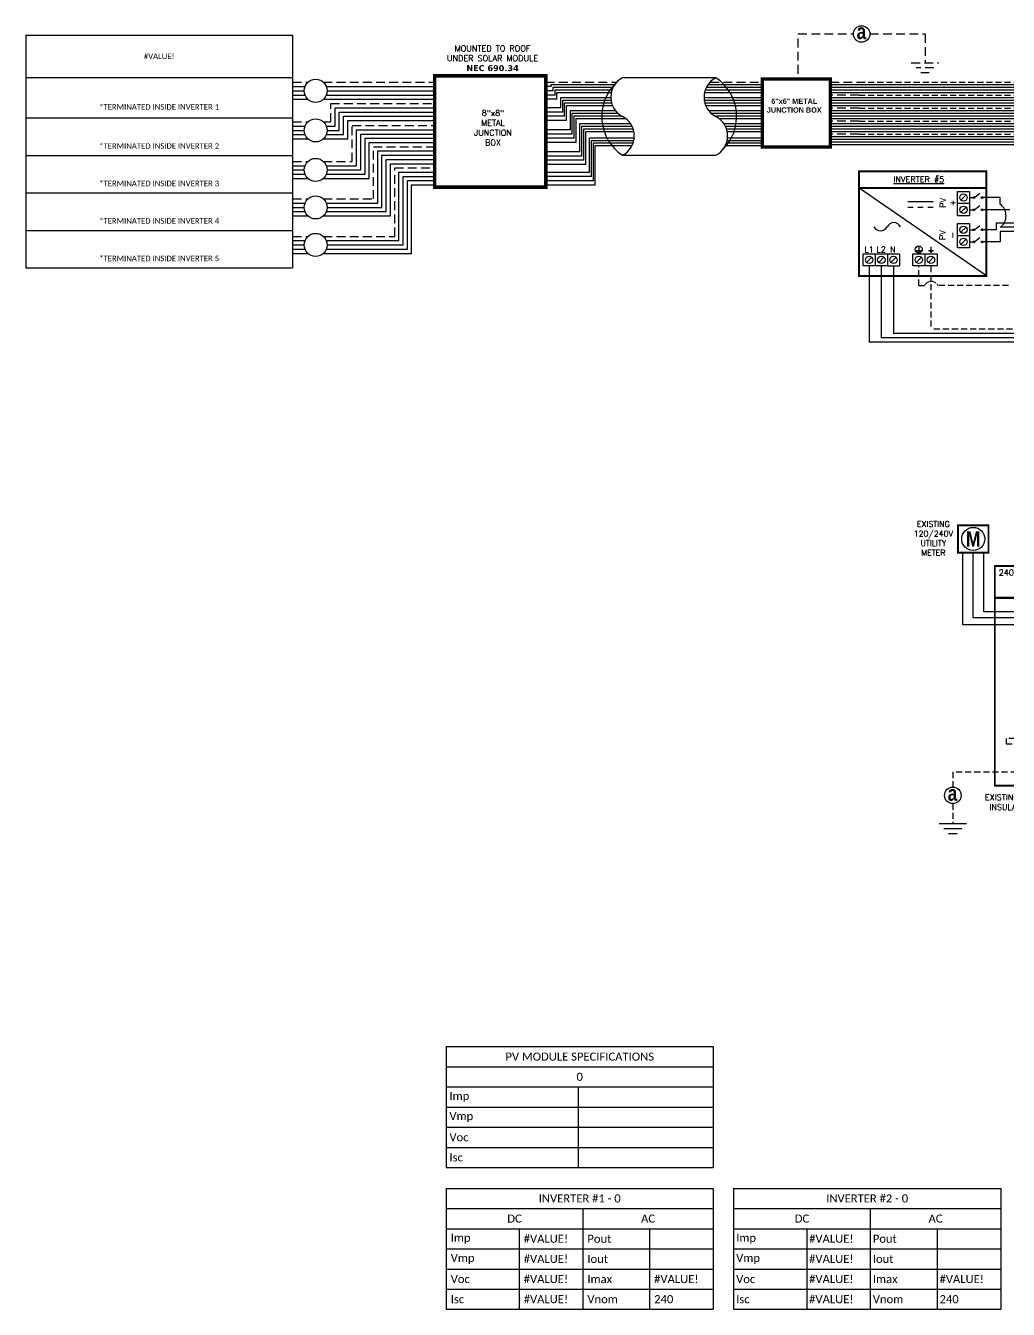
# Model space of a CAD drawing. Header units: feet. Extents: x 9859 to 10652, y 16033 to 16582.
# Drawn here: x 9859 to 10279, y 16033 to 16582 of the extents above; entities that cross this region are included whole.
import ezdxf

# ---------------------------------------------------------------- set-up
doc = ezdxf.new("R2010")
doc.units = ezdxf.units.FT
doc.header["$MEASUREMENT"] = 0
doc.linetypes.add('HIDDEN', pattern=[0.375, 0.25, -0.125])
for name, color, linetype in [('ONE LINE BLOCKS', 7, 'Continuous'), ('TABLES', 7, 'Continuous'), ('TEXT', 7, 'Continuous'), ('Z - TITLEBLOCK TXT', 7, 'Continuous')]:
    doc.layers.add(name, color=color, linetype=linetype)
doc.styles.add('ONE LINE TXT', font='techb___.ttf')
doc.styles.get("Standard").update_dxf_attribs({"font": 'simplex.shx'})

# ---------------------------------------------------------------- blocks, each defined once
blk = doc.blocks.new('*T9')
at = {"color": 9, "linetype": 'ByBlock', "lineweight": 30, "true_color": 0xa7bfde, "transparency": 16777216}
blk.add_line((0, 0), (114.11, 0), dxfattribs=at)
at = {"color": 0, "linetype": 'ByBlock', "lineweight": -2, "transparency": 16777216}
for p, q in [((0, 0), (0, -99.47)), ((114.11, 0), (114.11, -99.47)), ((0, -18.03), (114.11, -18.03)), ((0, -35.38), (114.11, -35.38)), ((0, -51.4), (114.11, -51.4)), ((0, -67.43), (114.11, -67.43)), ((0, -83.45), (114.11, -83.45)), ((0, -99.47), (114.11, -99.47))]:
    blk.add_line(p, q, dxfattribs=at)
at = {"color": 0, "transparency": 16777216, "char_height": 2.3758, "width": 108.4471, "attachment_point": 5}
for s, insert in [('{\\fCalibri|b0|i0|c0;#VALUE!', (57.06, -9.02)), ('{\\fCalibri|b0|i0|c0;^J^J*TERMINATED INSIDE INVERTER 1', (57.06, -26.71)), ('{\\fCalibri|b0|i0|c0;^J^J*TERMINATED INSIDE INVERTER 2', (57.06, -43.39)), ('{\\fCalibri|b0|i0|c0;^J^J*TERMINATED INSIDE INVERTER 3', (57.06, -59.41)), ('{\\fCalibri|b0|i0|c0;^J^J*TERMINATED INSIDE INVERTER 4', (57.06, -75.44)), ('{\\fCalibri|b0|i0|c0;^J^J*TERMINATED INSIDE INVERTER 5', (57.06, -91.46))]:
    blk.add_mtext(s, dxfattribs=dict(at, insert=insert))
blk = doc.blocks.new('*U18')
at = {"color": 7, "linetype": 'Continuous'}
for p, q in [((-628.73, -1.61), (-2.62, -1.61)), ((-628.73, -4.82), (-7.87, -4.82)), ((-628.73, -9.64), (-132.05, -9.65)), ((-628.73, -12.86), (-137.3, -12.86)), ((-628.73, -17.69), (-261.48, -17.69)), ((-628.73, -20.9), (-266.73, -20.9)), ((-628.73, -25.73), (-390.92, -25.73)), ((-628.73, -28.95), (-396.16, -28.95)), ((-628.73, -33.78), (-520.35, -33.78)), ((-628.73, -36.99), (-525.59, -36.99)), ((-541.48, -71.46), (-552.11, -71.46)), ((-535.52, -78.99), (-552.11, -78.99)), ((-541.48, -75.56), (-541.48, -71.46)), ((-525.59, -89.87), (-541.48, -89.87)), ((-622.52, -113.78), (-622.52, -160.83)), ((-280.35, -160.83), (-622.52, -160.83))]:
    blk.add_line(p, q, dxfattribs=at)
at = {"color": 253, "linetype": 'Continuous'}
for p, q in [((-628.73, -3.21), (-5.24, -3.22)), ((-628.73, -6.43), (-10.49, -6.43)), ((-628.73, -11.25), (-134.67, -11.25)), ((-628.73, -14.47), (-139.92, -14.47)), ((-628.73, -19.3), (-264.11, -19.3)), ((-628.73, -22.52), (-269.35, -22.52)), ((-628.73, -27.34), (-393.54, -27.34)), ((-628.73, -30.56), (-398.78, -30.56)), ((-628.73, -35.39), (-522.97, -35.39)), ((-628.73, -38.6), (-528.21, -38.6)), ((-528.21, -87.25), (-544.05, -87.25)), ((-544.05, -87.25), (-544.05, -91.36)), ((-544.05, -91.36), (-552.11, -91.36)), ((-522.97, -92.49), (-541.43, -92.49)), ((-541.43, -92.49), (-541.43, -98.89)), ((-541.43, -98.89), (-552.11, -98.89)), ((-607.45, -113.78), (-607.45, -155.57)), ((-273.07, -155.57), (-607.45, -155.57))]:
    blk.add_line(p, q, dxfattribs=at)
at = {"color": 10, "linetype": 'Continuous'}
for p in [(-614.98, -113.78), (-277.13, -158.2)]:
    blk.add_line(p, (-614.98, -158.2), dxfattribs=at)
at = {"layer": 'ONE LINE BLOCKS', "lineweight": 50, "const_width": 1.19}
for points in [[(-628.73, -119.95), (-628.73, -55.29), (-549.96, -55.29), (-549.96, -119.95)], [(-628.73, -65.58), (-628.73, -55.29), (-549.96, -55.29), (-549.96, -65.58)]]:
    blk.add_lwpolyline(points, close=True, dxfattribs=at)
at = {"layer": 'TEXT', "color": 92, "linetype": 'HIDDEN', "ltscale": 15}
for p, q in [((-628.73, 0), (0, 0)), ((-628.73, -8.04), (-129.43, -8.04)), ((-628.73, -16.08), (-258.86, -16.08)), ((-628.73, -24.13), (-388.29, -24.13)), ((-628.73, -32.17), (-517.73, -32.17)), ((-591.81, -125.82), (-591.81, -113.78)), ((-584.28, -113.78), (-584.28, -152.94)), ((-591.81, -125.82), (-588.21, -125.82)), ((-536.23, -125.82), (-579.97, -125.82)), ((-269.43, -152.94), (-584.28, -152.94))]:
    blk.add_line(p, q, dxfattribs=at)
at = {"layer": 'TEXT', "color": 92, "linetype": 'Continuous', "flags": 128}
for points in [[(-591.81, -101.84), (-591.81, -104.14)], [(-584.28, -101.84), (-584.28, -104.14)], [(-593.35, -104.14), (-590.28, -104.14)], [(-590.81, -104.71), (-592.82, -104.71)], [(-585.81, -104.14), (-582.74, -104.14)], [(-583.27, -104.71), (-585.28, -104.71)]]:
    blk.add_lwpolyline(points, dxfattribs=at)
at = {"layer": 'TEXT', "color": 92, "linetype": 'HIDDEN', "flags": 128}
for points in [[(-591.34, -105.28), (-592.28, -105.28)], [(-583.81, -105.28), (-584.75, -105.28)]]:
    blk.add_lwpolyline(points, dxfattribs=at)
at = {"layer": 'TEXT', "color": 92, "linetype": 'Continuous'}
blk.add_circle((-591.81, -103.58), 2.17, dxfattribs=at)
at = {"layer": 'TEXT', "color": 92, "linetype": 'HIDDEN', "ltscale": 0.3}
blk.add_arc((-584.09, -127.98), 4.65, 27.66392, 152.33608, dxfattribs=at)
at = {"layer": 'Z - TITLEBLOCK TXT', "color": 7, "linetype": 'Continuous'}
for p, q in [((-549.96, -119.95), (-628.73, -65.58)), ((-582.91, -74.19), (-598.68, -74.19)), ((-595.38, -77.6), (-598.68, -77.6)), ((-589.15, -77.6), (-592.44, -77.6)), ((-582.91, -77.6), (-586.21, -77.6))]:
    blk.add_line(p, q, dxfattribs=at)
at = {"layer": 'Z - TITLEBLOCK TXT', "color": 1, "linetype": 'Continuous'}
for p, q in [((-567.92, -82.76), (-567.92, -67.69)), ((-567.92, -67.69), (-560.38, -67.69)), ((-567.92, -82.76), (-567.92, -67.69)), ((-560.38, -67.69), (-560.38, -82.76)), ((-560.38, -67.69), (-560.38, -75.23)), ((-553.96, -69), (-557.22, -71.44)), ((-560.38, -75.23), (-567.92, -75.23)), ((-560.38, -71.46), (-558.35, -71.46)), ((-560.38, -78.99), (-558.35, -78.99)), ((-553.96, -76.53), (-557.22, -78.98)), ((-560.38, -82.76), (-567.92, -82.76)), ((-567.92, -102.66), (-567.92, -87.59)), ((-567.92, -87.59), (-560.38, -87.59)), ((-560.38, -95.12), (-567.92, -95.12)), ((-560.38, -87.59), (-560.38, -95.12)), ((-560.38, -91.36), (-558.35, -91.36)), ((-560.38, -95.12), (-560.38, -102.66)), ((-553.96, -88.89), (-557.22, -91.34)), ((-560.38, -102.66), (-567.92, -102.66)), ((-560.38, -98.89), (-558.35, -98.89)), ((-553.96, -96.43), (-557.22, -98.87)), ((-626.29, -106.25), (-611.22, -106.25)), ((-626.29, -113.78), (-626.29, -106.25)), ((-626.29, -106.25), (-618.75, -106.25)), ((-618.75, -106.25), (-618.75, -113.78)), ((-611.22, -106.25), (-611.22, -113.78)), ((-611.22, -106.25), (-603.68, -106.25)), ((-603.68, -106.25), (-603.68, -113.78)), ((-595.58, -106.25), (-580.51, -106.25)), ((-595.58, -113.78), (-595.58, -106.25)), ((-595.58, -106.25), (-588.04, -106.25)), ((-588.04, -106.25), (-588.04, -113.78)), ((-580.51, -106.25), (-580.51, -113.78)), ((-611.22, -113.78), (-626.29, -113.78)), ((-611.22, -113.78), (-603.68, -113.78)), ((-580.51, -113.78), (-595.58, -113.78))]:
    blk.add_line(p, q, dxfattribs=at)
at = {"layer": 'Z - TITLEBLOCK TXT', "color": 4, "linetype": 'Continuous'}
for p, q in [((-562.54, -69.85), (-565.76, -73.07)), ((-562.54, -77.39), (-565.76, -80.6)), ((-562.54, -89.75), (-565.76, -92.96)), ((-562.54, -97.28), (-565.76, -100.5)), ((-620.91, -108.41), (-624.12, -111.62)), ((-613.38, -108.41), (-616.59, -111.62)), ((-605.84, -108.41), (-609.06, -111.62)), ((-590.2, -108.41), (-593.42, -111.62)), ((-582.67, -108.41), (-585.88, -111.62))]:
    blk.add_line(p, q, dxfattribs=at)
for centre in [(-564.15, -71.46), (-564.15, -78.99), (-564.15, -91.36), (-564.15, -98.89), (-622.52, -110.02), (-614.98, -110.02), (-607.45, -110.02), (-591.81, -110.02), (-584.28, -110.02)]:
    blk.add_circle(centre, 2.27, dxfattribs=at)
at = {"layer": 'Z - TITLEBLOCK TXT', "color": 1, "linetype": 'Continuous'}
for centre in [(-557.81, -71.46), (-552.65, -71.46), (-557.81, -78.99), (-552.65, -78.99), (-557.81, -91.36), (-552.65, -91.36), (-557.81, -98.89), (-552.65, -98.89)]:
    blk.add_circle(centre, 0.541, dxfattribs=at)
at = {"layer": 'Z - TITLEBLOCK TXT', "linetype": 'Continuous'}
for centre, radius, start, end in [((-546.61, -82.72), 8.8, 305.65052, 54.34948), ((-607.26, -91.64), 4.65, 27.66392, 152.33608), ((-615.5, -87.32), 4.65, 207.66392, 332.33608)]:
    blk.add_arc(centre, radius, start, end, dxfattribs=at)
at = {"layer": 'TABLES', "color": 1, "linetype": 'Continuous'}
blk.add_text('%%UINVERTER #5', height=3.6576, dxfattribs=at).set_placement((-607.52, -62.03))
at = {"layer": 'TEXT', "color": 1, "char_height": 3.658, "attachment_point": 5, "rotation": 90}
for s, width, insert in [('PV +', 2.8378, (-573.89, -74.82)), ('PV -', 2.8013, (-574.12, -94.79))]:
    blk.add_mtext_dynamic_manual_height_columns(s, width=width, gutter_width=0.75, heights=[0], dxfattribs=dict(at, insert=insert))
at = {"layer": 'TEXT', "color": 1, "attachment_point": 5}
for s, insert, char_height in [('L1', (-622.57, -103.61), 3.658), ('L2', (-615.11, -103.58), 3.658), ('N', (-607.86, -103.63), 3.66)]:
    blk.add_mtext_dynamic_manual_height_columns(s, width=0.1481, gutter_width=0.75, heights=[0], dxfattribs=dict(at, insert=insert, char_height=char_height))
blk = doc.blocks.new('*T10')
at = {"layer": 'Z - TITLEBLOCK TXT', "color": 0, "lineweight": -2, "transparency": 16777216}
for p, q in [((0, 0), (114.19, 0)), ((0, 0), (0, -51.7)), ((114.19, 0), (114.19, -51.7)), ((0, -8.62), (114.19, -8.62)), ((58.43, -8.62), (58.43, -51.7)), ((0, -17.23), (114.19, -17.23)), ((31.22, -17.23), (31.22, -51.7)), ((86.98, -17.23), (86.98, -51.7)), ((0, -25.85), (114.19, -25.85)), ((0, -34.47), (114.19, -34.47)), ((0, -43.08), (114.19, -43.08)), ((0, -51.7), (114.19, -51.7))]:
    blk.add_line(p, q, dxfattribs=at)
at = {"layer": 'Z - TITLEBLOCK TXT', "color": 0, "linetype": 'Continuous', "transparency": 16777216, "char_height": 3.4544}
for s, insert, width, attachment_point in [('{\\fCalibri|b0|i0|c0;INVERTER #1 - 0', (57.09, -4.31), 110.3293, 5), ('{\\fCalibri|b0|i0|c0;DC', (29.22, -12.93), 54.5755, 5), ('{\\fCalibri|b0|i0|c0;AC', (86.31, -12.93), 51.8976, 5), ('{\\fCalibri|b0|i0|c0;Imp', (1.93, -21.54), 27.3681, 4), ('{\\fCalibri|b0|i0|c0;#VALUE!', (33.15, -21.54), 23.3513, 4), ('{\\fCalibri|b0|i0|c0;Pout', (60.36, -21.54), 24.6902, 4), ('{\\fCalibri|b0|i0|c0;', (88.91, -21.54), 23.3513, 4), ('{\\fCalibri|b0|i0|c0;Vmp', (1.93, -30.16), 27.3681, 4), ('{\\fCalibri|b0|i0|c0;#VALUE!', (33.15, -30.16), 23.3513, 4), ('{\\fCalibri|b0|i0|c0;Iout', (60.36, -30.16), 24.6902, 4), ('{\\fCalibri|b0|i0|c0;', (88.91, -30.16), 23.3513, 4), ('{\\fCalibri|b0|i0|c0;Voc', (1.93, -38.78), 27.3681, 4), ('{\\fCalibri|b0|i0|c0;#VALUE!', (33.15, -38.78), 23.3513, 4), ('{\\fCalibri|b0|i0|c0;Imax', (60.36, -38.78), 24.6902, 4), ('{\\fCalibri|b0|i0|c0;#VALUE!', (88.91, -38.78), 23.3513, 4), ('{\\fCalibri|b0|i0|c0;Isc', (1.93, -47.39), 27.3681, 4), ('{\\fCalibri|b0|i0|c0;#VALUE!', (33.15, -47.39), 23.3513, 4), ('{\\fCalibri|b0|i0|c0;Vnom', (60.36, -47.39), 24.6902, 4), ('{\\fCalibri|b0|i0|c0;240', (88.91, -47.39), 23.3513, 4)]:
    blk.add_mtext(s, dxfattribs=dict(at, insert=insert, width=width, attachment_point=attachment_point))
blk = doc.blocks.new('*T11')
at = {"layer": 'Z - TITLEBLOCK TXT', "color": 0, "lineweight": -2, "transparency": 16777216}
for p, q in [((0, 0), (114.19, 0)), ((0, 0), (0, -51.7)), ((114.19, 0), (114.19, -51.7)), ((0, -8.62), (114.19, -8.62)), ((58.43, -8.62), (58.43, -51.7)), ((0, -17.23), (114.19, -17.23)), ((31.22, -17.23), (31.22, -51.7)), ((86.98, -17.23), (86.98, -51.7)), ((0, -25.85), (114.19, -25.85)), ((0, -34.47), (114.19, -34.47)), ((0, -43.08), (114.19, -43.08)), ((0, -51.7), (114.19, -51.7))]:
    blk.add_line(p, q, dxfattribs=at)
at = {"layer": 'Z - TITLEBLOCK TXT', "color": 0, "linetype": 'Continuous', "transparency": 16777216, "char_height": 3.4544}
for s, insert, width, attachment_point in [('{\\fCalibri|b0|i0|c0;INVERTER #2 - 0', (57.09, -4.31), 112.0547, 5), ('{\\fCalibri|b0|i0|c0;DC', (29.22, -12.93), 56.3009, 5), ('{\\fCalibri|b0|i0|c0;AC', (86.31, -12.93), 53.623, 5), ('{\\fCalibri|b0|i0|c0;Imp', (1.07, -21.54), 29.0935, 4), ('{\\fCalibri|b0|i0|c0;#VALUE!', (32.29, -21.54), 25.0767, 4), ('{\\fCalibri|b0|i0|c0;Pout', (59.5, -21.54), 26.4156, 4), ('{\\fCalibri|b0|i0|c0;', (88.04, -21.54), 25.0767, 4), ('{\\fCalibri|b0|i0|c0;Vmp', (1.07, -30.16), 29.0935, 4), ('{\\fCalibri|b0|i0|c0;#VALUE!', (32.29, -30.16), 25.0767, 4), ('{\\fCalibri|b0|i0|c0;Iout', (59.5, -30.16), 26.4156, 4), ('{\\fCalibri|b0|i0|c0;', (88.04, -30.16), 25.0767, 4), ('{\\fCalibri|b0|i0|c0;Voc', (1.07, -38.78), 29.0935, 4), ('{\\fCalibri|b0|i0|c0;#VALUE!', (32.29, -38.78), 25.0767, 4), ('{\\fCalibri|b0|i0|c0;Imax', (59.5, -38.78), 26.4156, 4), ('{\\fCalibri|b0|i0|c0;#VALUE!', (88.04, -38.78), 25.0767, 4), ('{\\fCalibri|b0|i0|c0;Isc', (1.07, -47.39), 29.0935, 4), ('{\\fCalibri|b0|i0|c0;#VALUE!', (32.29, -47.39), 25.0767, 4), ('{\\fCalibri|b0|i0|c0;Vnom', (59.5, -47.39), 26.4156, 4), ('{\\fCalibri|b0|i0|c0;240', (88.04, -47.39), 25.0767, 4)]:
    blk.add_mtext(s, dxfattribs=dict(at, insert=insert, width=width, attachment_point=attachment_point))
blk = doc.blocks.new('*T15')
at = {"layer": 'Z - TITLEBLOCK TXT', "color": 0, "lineweight": -2, "transparency": 16777216}
for p, q in [((0, 0), (114.19, 0)), ((0, 0), (0, -51.69)), ((114.19, 0), (114.19, -51.69)), ((0, -8.62), (114.19, -8.62)), ((0, -17.23), (114.19, -17.23)), ((56.41, -17.23), (56.41, -51.69)), ((0, -25.85), (114.19, -25.85)), ((0, -34.46), (114.19, -34.46)), ((0, -43.08), (114.19, -43.08)), ((0, -51.69), (114.19, -51.69))]:
    blk.add_line(p, q, dxfattribs=at)
at = {"layer": 'Z - TITLEBLOCK TXT', "color": 0, "linetype": 'Continuous', "transparency": 16777216, "char_height": 3.4544}
for s, insert, width, attachment_point in [('{\\fCalibri|b0|i0|c0;PV MODULE SPECIFICATIONS', (57.09, -4.31), 111.433, 5), ('{\\fCalibri|b0|i0|c0;0', (57.09, -12.92), 111.433, 5), ('{\\fCalibri|b0|i0|c0;Imp', (1.38, -21.54), 53.6551, 4), ('{\\fCalibri|b0|i0|c0;', (57.78, -21.54), 55.0254, 4), ('{\\fCalibri|b0|i0|c0;Vmp', (1.38, -30.15), 53.6551, 4), ('{\\fCalibri|b0|i0|c0;', (57.78, -30.15), 55.0254, 4), ('{\\fCalibri|b0|i0|c0;Voc', (1.38, -38.77), 53.6551, 4), ('{\\fCalibri|b0|i0|c0;', (57.78, -38.77), 55.0254, 4), ('{\\fCalibri|b0|i0|c0;Isc', (1.38, -47.39), 53.6551, 4), ('{\\fCalibri|b0|i0|c0;', (57.78, -47.39), 55.0254, 4)]:
    blk.add_mtext(s, dxfattribs=dict(at, insert=insert, width=width, attachment_point=attachment_point))
blk = doc.blocks.new('*U19')
at = {"layer": 'ONE LINE BLOCKS', "linetype": 'Continuous'}
h = blk.add_hatch(color=254, dxfattribs=at)
h.dxf.hatch_style = 1
edge = h.paths.add_edge_path()
edge.add_arc((-68.38, 98.34), 1.11, 0, 360)
h = blk.add_hatch(color=254, dxfattribs=at)
h.dxf.hatch_style = 1
edge = h.paths.add_edge_path()
edge.add_arc((-74.3, 91.39), 1.11, 0, 360)
h = blk.add_hatch(color=1, dxfattribs=at)
h.dxf.hatch_style = 1
edge = h.paths.add_edge_path()
edge.add_arc((-74.3, 82.89), 0.291, 0, 360)
h = blk.add_hatch(color=1, dxfattribs=at)
h.dxf.hatch_style = 1
edge = h.paths.add_edge_path()
edge.add_arc((-68.38, 82.89), 0.291, 0, 360)
h = blk.add_hatch(color=1, dxfattribs=at)
h.dxf.hatch_style = 1
edge = h.paths.add_edge_path()
edge.add_arc((-74.3, 76.21), 0.291, 0, 360)
h = blk.add_hatch(color=1, dxfattribs=at)
h.dxf.hatch_style = 1
edge = h.paths.add_edge_path()
edge.add_arc((-68.38, 76.21), 0.291, 0, 360)
h = blk.add_hatch(color=1, dxfattribs=at)
h.dxf.hatch_style = 1
edge = h.paths.add_edge_path()
edge.add_arc((-56.39, 67.09), 0.291, 0, 360)
h = blk.add_hatch(color=1, dxfattribs=at)
h.dxf.hatch_style = 1
edge = h.paths.add_edge_path()
edge.add_arc((-56.39, 63.72), 0.291, 0, 360)
h = blk.add_hatch(color=1, dxfattribs=at)
h.dxf.hatch_style = 1
edge = h.paths.add_edge_path()
edge.add_arc((-49.72, 67.09), 0.291, 0, 360)
h = blk.add_hatch(color=1, dxfattribs=at)
h.dxf.hatch_style = 1
edge = h.paths.add_edge_path()
edge.add_arc((-49.72, 63.72), 0.291, 0, 360)
h = blk.add_hatch(color=1, dxfattribs=at)
h.dxf.hatch_style = 1
edge = h.paths.add_edge_path()
edge.add_arc((-56.39, 57.69), 0.291, 0, 360)
h = blk.add_hatch(color=1, dxfattribs=at)
h.dxf.hatch_style = 1
edge = h.paths.add_edge_path()
edge.add_arc((-49.72, 57.69), 0.291, 0, 360)
h = blk.add_hatch(color=1, dxfattribs=at)
h.dxf.hatch_style = 1
edge = h.paths.add_edge_path()
edge.add_arc((-56.39, 54.31), 0.291, 0, 360)
h = blk.add_hatch(color=1, dxfattribs=at)
h.dxf.hatch_style = 1
edge = h.paths.add_edge_path()
edge.add_arc((-56.39, 48.29), 0.291, 0, 360)
h = blk.add_hatch(color=1, dxfattribs=at)
h.dxf.hatch_style = 1
edge = h.paths.add_edge_path()
edge.add_arc((-49.72, 54.31), 0.291, 0, 360)
h = blk.add_hatch(color=1, dxfattribs=at)
h.dxf.hatch_style = 1
edge = h.paths.add_edge_path()
edge.add_arc((-49.72, 48.29), 0.291, 0, 360)
h = blk.add_hatch(color=1, dxfattribs=at)
h.dxf.hatch_style = 1
edge = h.paths.add_edge_path()
edge.add_arc((-56.39, 44.91), 0.291, 0, 360)
h = blk.add_hatch(color=1, dxfattribs=at)
h.dxf.hatch_style = 1
edge = h.paths.add_edge_path()
edge.add_arc((-49.72, 44.91), 0.291, 0, 360)
h = blk.add_hatch(color=1, dxfattribs=at)
h.dxf.hatch_style = 1
edge = h.paths.add_edge_path()
edge.add_arc((-56.39, 38.89), 0.291, 0, 360)
h = blk.add_hatch(color=1, dxfattribs=at)
h.dxf.hatch_style = 1
edge = h.paths.add_edge_path()
edge.add_arc((-56.39, 35.51), 0.291, 0, 360)
h = blk.add_hatch(color=1, dxfattribs=at)
h.dxf.hatch_style = 1
edge = h.paths.add_edge_path()
edge.add_arc((-49.72, 38.89), 0.291, 0, 360)
h = blk.add_hatch(color=1, dxfattribs=at)
h.dxf.hatch_style = 1
edge = h.paths.add_edge_path()
edge.add_arc((-49.72, 35.51), 0.291, 0, 360)
h = blk.add_hatch(color=1, dxfattribs=at)
h.dxf.hatch_style = 1
edge = h.paths.add_edge_path()
edge.add_arc((-56.39, 29.48), 0.291, 0, 360)
h = blk.add_hatch(color=1, dxfattribs=at)
h.dxf.hatch_style = 1
edge = h.paths.add_edge_path()
edge.add_arc((-56.39, 26.1), 0.291, 0, 360)
h = blk.add_hatch(color=1, dxfattribs=at)
h.dxf.hatch_style = 1
edge = h.paths.add_edge_path()
edge.add_arc((-49.72, 29.48), 0.291, 0, 360)
h = blk.add_hatch(color=1, dxfattribs=at)
h.dxf.hatch_style = 1
edge = h.paths.add_edge_path()
edge.add_arc((-49.72, 26.1), 0.291, 0, 360)
at = {"color": 155, "true_color": 0x647190}
blk.add_line((-93.51, 126.59), (-12.6, 126.59), dxfattribs=at)
at = {"color": 10, "linetype": 'Continuous'}
for p, q in [((-23.58, 6.49), (-23.58, 26.1)), ((-19.54, 26.1), (-19.54, 26.1)), ((0, 6.49), (-23.58, 6.49))]:
    blk.add_line(p, q, dxfattribs=at)
at = {"color": 7, "linetype": 'Continuous'}
for p, q in [((-19.55, 9.66), (-19.55, 29.48)), ((0, 9.66), (-19.55, 9.66))]:
    blk.add_line(p, q, dxfattribs=at)
at = {"color": 253, "linetype": 'Continuous'}
for p, q in [((-34.9, 12.29), (-36.07, 12.29)), ((-34.9, 3.45), (-34.9, 12.29)), ((-30.25, 3.45), (-34.9, 3.45)), ((0, 3.45), (-24.98, 3.45))]:
    blk.add_line(p, q, dxfattribs=at)
at = {"color": 7, "linetype": 'Continuous'}
blk.add_circle((-119.49, -15.26), 5.11, dxfattribs=at)
at = {"color": 253, "linetype": 'Continuous'}
blk.add_arc((-27.62, 3.3), 2.64, 3.28193, 176.71807, dxfattribs=at)
at = {"layer": 'ONE LINE BLOCKS', "lineweight": 50}
blk.add_line((-93.51, 106.95), (-12.6, 106.95), dxfattribs=at)
at = {"layer": 'ONE LINE BLOCKS', "lineweight": 50, "const_width": 1.19}
for points in [[(-116.27, 134.89), (-116.27, 151.79), (-97.41, 151.79), (-97.41, 134.89)], [(-93.51, -9.3), (-93.51, 126.59), (-12.6, 126.59), (-12.6, -9.3)]]:
    blk.add_lwpolyline(points, close=True, dxfattribs=at)
at = {"layer": 'TEXT', "color": 92, "linetype": 'HIDDEN', "ltscale": 15}
for p, q in [((-36.07, 20.02), (-86.54, 20.02)), ((-86.54, 20.02), (-86.54, 16.57)), ((-86.54, 16.57), (-79.95, 16.57)), ((-27.75, 0), (-27.75, 20.02)), ((0, 0), (-27.75, 0)), ((-79.95, -0.83), (-119.49, -0.83)), ((-119.49, -0.83), (-119.49, -10.15)), ((-119.49, -20.38), (-119.49, -32.73))]:
    blk.add_line(p, q, dxfattribs=at)
at = {"layer": 'TEXT', "color": 92, "linetype": 'Continuous', "ltscale": 15}
blk.add_line((-40.61, -5.18), (-75.41, -5.18), dxfattribs=at)
at = {"layer": 'TEXT', "color": 92, "linetype": 'Continuous', "flags": 128}
for points in [[(-72.19, 8.54), (-72.19, 5.69)], [(-74.53, 5.69), (-69.85, 5.69)], [(-70.66, 4.83), (-73.72, 4.83)], [(-71.47, 3.96), (-72.91, 3.96)]]:
    blk.add_lwpolyline(points, dxfattribs=at)
at = {"layer": 'TEXT', "color": 92, "linetype": 'Continuous', "ltscale": 4, "flags": 128}
for points in [[(-127.97, -32.73), (-111.01, -32.73)], [(-113.95, -35.88), (-125.03, -35.88)], [(-116.88, -39.02), (-122.09, -39.02)]]:
    blk.add_lwpolyline(points, dxfattribs=at)
at = {"layer": 'TEXT', "linetype": 'Continuous'}
blk.add_circle((-106.84, 143.34), 7.15, dxfattribs=at)
at = {"layer": 'TEXT', "color": 92, "linetype": 'Continuous', "ltscale": 0.3}
blk.add_arc((-31.87, 17.86), 4.65, 27.66392, 152.33608, dxfattribs=at)
at = {"layer": 'Z - TITLEBLOCK TXT', "color": 253, "linetype": 'Continuous'}
for p, q in [((-113.33, 90.2), (-113.33, 134.89)), ((-79.78, 90.2), (-113.33, 90.2)), ((-79.78, 24.52), (-79.78, 90.2)), ((-31.78, 24.52), (-79.78, 24.52)), ((-31.78, 24.52), (-31.78, 16.64)), ((-31.78, 16.64), (-36.07, 16.64))]:
    blk.add_line(p, q, dxfattribs=at)
at = {"layer": 'Z - TITLEBLOCK TXT', "color": 10, "linetype": 'Continuous'}
for p, q in [((-106.84, 94.51), (-106.84, 134.89)), ((-74.3, 94.51), (-106.84, 94.51)), ((-74.3, 87.09), (-74.3, 94.51)), ((-73.19, 91.39), (-70.25, 91.39)), ((-66.51, 91.39), (-37.57, 91.39)), ((-37.57, 91.39), (-37.57, 26.1)), ((-74.3, 26.1), (-74.3, 72.02)), ((-70.25, 63.72), (-74.3, 63.72)), ((-60.59, 63.72), (-66.51, 63.72)), ((-70.25, 54.31), (-74.3, 54.31)), ((-60.59, 54.31), (-66.51, 54.31)), ((-70.25, 44.91), (-74.3, 44.91)), ((-60.59, 44.91), (-66.51, 44.91)), ((-70.25, 35.51), (-74.3, 35.51)), ((-60.59, 35.51), (-66.51, 35.51)), ((-60.59, 26.1), (-74.3, 26.1)), ((-37.57, 26.1), (-23.58, 26.1))]:
    blk.add_line(p, q, dxfattribs=at)
at = {"layer": 'Z - TITLEBLOCK TXT', "color": 7, "linetype": 'Continuous'}
for p, q in [((-100.35, 98.34), (-100.35, 134.89)), ((-68.38, 98.34), (-100.35, 98.34)), ((-68.38, 87.09), (-68.38, 98.34)), ((-67.27, 98.34), (-28.47, 98.34)), ((-28.47, 98.34), (-28.47, 29.48)), ((-68.38, 57.69), (-68.38, 72.02)), ((-68.38, 67.09), (-60.59, 67.09)), ((-60.59, 67.09), (-68.38, 67.09)), ((-68.38, 48.29), (-68.38, 57.69)), ((-68.38, 57.69), (-60.59, 57.69)), ((-60.59, 57.69), (-68.38, 57.69)), ((-68.38, 38.89), (-68.38, 48.29)), ((-68.38, 48.29), (-60.59, 48.29)), ((-60.59, 48.29), (-68.38, 48.29)), ((-68.38, 29.48), (-68.38, 38.89)), ((-68.38, 38.89), (-60.59, 38.89)), ((-60.59, 38.89), (-68.38, 38.89)), ((-60.59, 29.48), (-68.38, 29.48)), ((-28.47, 29.48), (-19.55, 29.48))]:
    blk.add_line(p, q, dxfattribs=at)
at = {"layer": 'Z - TITLEBLOCK TXT', "color": 1, "linetype": 'Continuous'}
for p, q in [((-79.95, -7.78), (-79.95, 19.17)), ((-79.95, 19.17), (-75.41, 19.17)), ((-75.41, 19.17), (-75.41, -7.78)), ((-40.61, -7.71), (-40.61, 19.24)), ((-40.61, 19.24), (-36.07, 19.24)), ((-36.07, 19.24), (-36.07, -7.71)), ((-75.41, -7.78), (-79.95, -7.78)), ((-36.07, -7.71), (-40.61, -7.71))]:
    blk.add_line(p, q, dxfattribs=at)
at = {"layer": 'Z - TITLEBLOCK TXT', "color": 4, "linetype": 'Continuous'}
for p, q in [((-76.9, 17.35), (-78.47, 15.78)), ((-37.55, 17.43), (-39.13, 15.85)), ((-76.9, 13), (-78.47, 11.43)), ((-76.9, 8.65), (-78.47, 7.08)), ((-37.55, 13.08), (-39.13, 11.5)), ((-37.55, 8.73), (-39.13, 7.15)), ((-76.9, 4.3), (-78.47, 2.73)), ((-37.55, 4.38), (-39.13, 2.8)), ((-37.55, 0.03), (-39.13, -1.55)), ((-76.9, -0.05), (-78.47, -1.62)), ((-76.9, -4.4), (-78.47, -5.97)), ((-37.55, -4.33), (-39.13, -5.9))]:
    blk.add_line(p, q, dxfattribs=at)
at = {"layer": 'Z - TITLEBLOCK TXT', "color": 1, "linetype": 'Continuous', "flags": 128}
for points in [[(-74.3, 87.09), (-74.3, 82.89)], [(-74.3, 87.09), (-74.3, 82.89)], [(-68.38, 87.09), (-68.38, 82.89)], [(-68.38, 87.09), (-68.38, 82.89)], [(-74.3, 76.21), (-74.3, 72.02)], [(-68.38, 76.21), (-68.38, 72.02)], [(-60.59, 67.09), (-56.39, 67.09)], [(-60.59, 67.09), (-56.39, 67.09)], [(-60.59, 63.72), (-56.39, 63.72)], [(-60.59, 63.72), (-56.39, 63.72)], [(-49.72, 67.09), (-45.52, 67.09)], [(-49.72, 63.72), (-45.52, 63.72)], [(-60.59, 57.69), (-56.39, 57.69)], [(-60.59, 57.69), (-56.39, 57.69)], [(-49.72, 57.69), (-45.52, 57.69)], [(-60.59, 54.31), (-56.39, 54.31)], [(-60.59, 54.31), (-56.39, 54.31)], [(-60.59, 48.29), (-56.39, 48.29)], [(-60.59, 48.29), (-56.39, 48.29)], [(-49.72, 54.31), (-45.52, 54.31)], [(-49.72, 48.29), (-45.52, 48.29)], [(-60.59, 44.91), (-56.39, 44.91)], [(-60.59, 44.91), (-56.39, 44.91)], [(-49.72, 44.91), (-45.52, 44.91)], [(-60.59, 38.89), (-56.39, 38.89)], [(-60.59, 38.89), (-56.39, 38.89)], [(-60.59, 35.51), (-56.39, 35.51)], [(-60.59, 35.51), (-56.39, 35.51)], [(-49.72, 38.89), (-45.52, 38.89)], [(-49.72, 35.51), (-45.52, 35.51)], [(-60.59, 29.48), (-56.39, 29.48)], [(-60.59, 29.48), (-56.39, 29.48)], [(-60.59, 26.1), (-56.39, 26.1)], [(-60.59, 26.1), (-56.39, 26.1)], [(-49.72, 29.48), (-45.52, 29.48)], [(-49.72, 26.1), (-45.52, 26.1)]]:
    blk.add_lwpolyline(points, dxfattribs=at)
at = {"layer": 'Z - TITLEBLOCK TXT', "color": 7, "linetype": 'Continuous'}
for centre in [(-68.38, 98.34), (-68.38, 98.34), (-74.3, 91.39)]:
    blk.add_circle(centre, 1.11, dxfattribs=at)
at = {"layer": 'Z - TITLEBLOCK TXT', "color": 1, "linetype": 'Continuous'}
for centre in [(-74.3, 82.89), (-68.38, 82.89), (-74.3, 76.21), (-68.38, 76.21), (-56.39, 67.09), (-56.39, 63.72), (-49.72, 67.09), (-49.72, 63.72), (-56.39, 57.69), (-49.72, 57.69), (-56.39, 54.31), (-56.39, 48.29), (-49.72, 54.31), (-49.72, 48.29), (-56.39, 44.91), (-49.72, 44.91), (-56.39, 38.89), (-56.39, 35.51), (-49.72, 38.89), (-49.72, 35.51), (-56.39, 29.48), (-56.39, 26.1), (-49.72, 29.48), (-49.72, 26.1)]:
    blk.add_circle(centre, 0.291, dxfattribs=at)
at = {"layer": 'Z - TITLEBLOCK TXT', "color": 4, "linetype": 'Continuous'}
for centre in [(-77.68, 16.57), (-38.34, 16.64), (-77.68, 12.22), (-77.68, 7.87), (-38.34, 12.29), (-38.34, 7.94), (-77.68, 3.52), (-77.68, -0.83), (-38.34, 3.59), (-38.34, -0.76), (-77.68, -5.18), (-38.34, -5.11)]:
    blk.add_circle(centre, 1.11, dxfattribs=at)
at = {"layer": 'Z - TITLEBLOCK TXT', "color": 10, "linetype": 'Continuous'}
for centre in [(-68.38, 91.28), (-68.38, 63.61), (-68.38, 54.21), (-68.38, 44.8), (-68.38, 35.4)]:
    blk.add_arc(centre, 1.87, 3.2937, 176.7063, dxfattribs=at)
at = {"layer": 'Z - TITLEBLOCK TXT', "color": 1, "linetype": 'Continuous'}
for centre, start, end in [((-75.49, 79.55), 310.3392, 49.6608), ((-69.57, 79.55), 310.3392, 49.6608), ((-53.05, 65.9), 40.3392, 139.6608), ((-53.05, 62.52), 40.3392, 139.6608), ((-53.05, 56.5), 40.3392, 139.6608), ((-53.05, 53.12), 40.3392, 139.6608), ((-53.05, 47.1), 40.3392, 139.6608), ((-53.05, 43.72), 40.3392, 139.6608), ((-53.05, 37.69), 40.3392, 139.6608), ((-53.05, 34.31), 40.3392, 139.6608), ((-53.05, 28.29), 40.3392, 139.6608), ((-53.05, 24.91), 40.3392, 139.6608)]:
    blk.add_arc(centre, 3.93, start, end, dxfattribs=at)
at = {"layer": 'TABLES', "color": 1, "linetype": 'Continuous'}
blk.add_text('NEUTRAL', height=3.658, rotation=90, dxfattribs=at).set_placement((-41.27, -4.66))
at = {"layer": 'TEXT', "color": 1, "attachment_point": 5}
for s, width, gutter_width, heights, insert, char_height in [('EXISTING\\P120/240V UTILITY METER', 0.0523, 7.17, [0], (-131.55, 143.68), 3.5433), ('240V', 0.1481, 0.75, [0], (-84.98, 122.54), 3.658), ('1∅', 0.1481, 0.75, [0], (-17.91, 122.54), 3.658), ('0A MAIN BREAKER\\P0A BUSBAR', 72.4998, 0.75, [0], (-52.35, 113.14), 3.6576), ('2p0A', 0.1481, 0.75, [0], (-63.46, 79.11), 3.658), ('EXISTING MAIN BREAKER LOAD CENTER INSULATED LINE TAPS INSTALLED ON MAIN FEEDERS\\P{\\fVerdana|b1|i0|c0|p34;NEC 690.64}', 98.9176, 7.17, [106.42], (-52.23, -25.66), 3.6576)]:
    blk.add_mtext_dynamic_manual_height_columns(s, width=width, gutter_width=gutter_width, heights=heights, dxfattribs=dict(at, insert=insert, char_height=char_height))
at = {"layer": 'Z - TITLEBLOCK TXT', "color": 253, "linetype": 'Continuous', "style": 'ONE LINE TXT'}
blk.add_text('M', height=9.38, dxfattribs=at).set_placement((-111.4, 138.62))
at = {"layer": 'Z - TITLEBLOCK TXT', "color": 1, "linetype": 'Continuous', "insert": (-122.68, -9.21), "char_height": 9.3833, "attachment_point": 1, "style": 'ONE LINE TXT'}
blk.add_mtext_dynamic_manual_height_columns('{\\W1;\\C256;a}', width=0.1385, gutter_width=2.13, heights=[0], dxfattribs=at)

msp = doc.modelspace()

# ---------------------------------------------------------------- linework, layer by layer
at = {"color": 7, "linetype": 'Continuous'}
for p, q in [((9973.03, 16556.09), (9978.43, 16556.09)), ((9987.48, 16556.09), (10033.74, 16556.09)), ((10083.6, 16556.09), (10081.28, 16556.09)), ((10083.6, 16556.91), (10110.77, 16556.91)), ((10083.6, 16556.09), (10083.6, 16556.91)), ((10153.98, 16559.82), (10114.08, 16559.82)), ((10150.67, 16556.91), (10173.85, 16556.91)), ((10202.92, 16556.91), (10215.22, 16556.91)), ((9973.03, 16552.46), (9978.43, 16552.46)), ((9987.48, 16552.46), (10033.74, 16552.46)), ((10085.24, 16552.46), (10081.28, 16552.46)), ((10085.24, 16554.69), (10109.62, 16554.69)), ((10085.24, 16552.46), (10085.24, 16554.69)), ((10087.7, 16551.36), (10109.07, 16551.36)), ((10087.7, 16547.03), (10087.7, 16551.36)), ((10148.98, 16551.36), (10173.85, 16551.36)), ((10149.52, 16554.69), (10173.85, 16554.69)), ((10202.92, 16554.69), (10215.22, 16554.69)), ((10202.92, 16551.36), (10215.22, 16551.36)), ((9991.17, 16539.17), (9991.17, 16547.03)), ((9991.17, 16547.03), (10033.74, 16547.03)), ((10087.7, 16547.03), (10081.28, 16547.03)), ((10089.34, 16549.14), (10109.39, 16549.14)), ((10089.34, 16543.4), (10089.34, 16549.14)), ((10091.8, 16545.8), (10111.05, 16545.8)), ((10091.8, 16537.61), (10091.8, 16545.8)), ((10149.29, 16549.14), (10173.85, 16549.14)), ((10150.95, 16545.8), (10173.85, 16545.8)), ((10202.92, 16549.14), (10215.22, 16549.14)), ((10202.92, 16545.8), (10215.22, 16545.8)), ((9994.8, 16535.55), (9994.8, 16543.4)), ((9994.8, 16543.4), (10033.74, 16543.4)), ((10089.34, 16543.4), (10081.28, 16543.4)), ((10093.44, 16543.58), (10113.53, 16543.58)), ((10093.44, 16533.99), (10093.44, 16543.58)), ((10095.89, 16528.2), (10095.89, 16540.24)), ((10095.89, 16540.24), (10117.47, 16540.24)), ((10153.44, 16543.58), (10173.85, 16543.58)), ((10157.38, 16540.24), (10173.85, 16540.24)), ((10202.92, 16543.58), (10215.22, 16543.58)), ((10202.92, 16540.24), (10215.22, 16540.24)), ((9973.03, 16539.17), (9978.43, 16539.17)), ((9973.03, 16535.55), (9978.43, 16535.55)), ((9987.48, 16539.17), (9991.17, 16539.17)), ((9987.48, 16535.55), (9994.8, 16535.55)), ((10000.37, 16522.26), (10000.37, 16537.61)), ((10000.37, 16537.61), (10033.74, 16537.61)), ((10004, 16518.63), (10004, 16533.99)), ((10004, 16533.99), (10033.74, 16533.99)), ((10091.8, 16537.61), (10081.28, 16537.61)), ((10093.44, 16533.99), (10081.28, 16533.99)), ((10097.53, 16524.58), (10097.53, 16538.02)), ((10097.53, 16538.02), (10118.58, 16538.02)), ((10099.99, 16519.38), (10099.99, 16534.21)), ((10099.99, 16534.21), (10119.05, 16534.21)), ((10158.49, 16538.02), (10173.85, 16538.02)), ((10158.96, 16534.21), (10173.85, 16534.21)), ((10202.92, 16538.02), (10215.22, 16538.02)), ((10202.92, 16534.68), (10215.22, 16534.68)), ((10009.43, 16506.24), (10009.43, 16528.55)), ((10009.43, 16528.55), (10033.74, 16528.55)), ((10101.63, 16515.76), (10101.63, 16531.99)), ((10101.63, 16531.99), (10118.59, 16531.99)), ((10158.5, 16531.99), (10173.85, 16531.99)), ((10202.92, 16532.46), (10215.22, 16532.46)), ((10013.06, 16502.61), (10013.06, 16524.93)), ((10013.06, 16524.93), (10033.74, 16524.93)), ((10095.89, 16528.2), (10081.28, 16528.2)), ((10097.53, 16524.58), (10081.28, 16524.58)), ((10114.08, 16526.71), (10153.98, 16526.71)), ((9973.03, 16522.26), (9978.43, 16522.26)), ((9973.03, 16518.63), (9978.43, 16518.63)), ((9987.48, 16522.26), (10000.37, 16522.26)), ((9987.48, 16518.63), (10004, 16518.63)), ((10018.49, 16519.49), (10033.74, 16519.49)), ((10018.49, 16490.22), (10018.49, 16519.49)), ((10099.99, 16519.38), (10081.28, 16519.38)), ((10022.12, 16515.87), (10033.74, 16515.87)), ((10022.12, 16486.59), (10022.12, 16515.87)), ((10101.63, 16515.76), (10081.28, 16515.76)), ((9973.03, 16506.24), (9978.43, 16506.24)), ((9973.03, 16502.61), (9978.43, 16502.61)), ((9987.48, 16506.24), (10009.43, 16506.24)), ((9987.48, 16502.61), (10013.06, 16502.61)), ((9973.03, 16490.22), (9978.43, 16490.22)), ((9987.48, 16490.22), (10018.49, 16490.22)), ((9973.03, 16486.59), (9978.43, 16486.59)), ((9987.48, 16486.59), (10022.12, 16486.59))]:
    msp.add_line(p, q, dxfattribs=at)
at = {"color": 253, "linetype": 'Continuous'}
for p, q in [((10084.42, 16555.8), (10110.1, 16555.8)), ((10084.42, 16554.27), (10084.42, 16555.8)), ((10150, 16555.8), (10173.85, 16555.8)), ((10202.92, 16555.8), (10215.22, 16555.8)), ((9973.03, 16554.27), (9977.95, 16554.27)), ((9973.03, 16550.65), (9979.54, 16550.65)), ((9986.24, 16550.65), (10033.74, 16550.65)), ((9987.82, 16554.27), (10033.74, 16554.27)), ((10084.42, 16554.27), (10081.28, 16554.27)), ((10086.06, 16550.65), (10081.28, 16550.65)), ((10086.06, 16553.58), (10109.3, 16553.58)), ((10086.06, 16550.65), (10086.06, 16553.58)), ((10149.2, 16553.58), (10173.85, 16553.58)), ((10202.92, 16553.58), (10215.22, 16553.58)), ((9992.99, 16537.36), (9992.99, 16545.21)), ((9992.99, 16545.21), (10033.74, 16545.21)), ((10088.52, 16545.21), (10081.28, 16545.21)), ((10088.52, 16550.25), (10109.16, 16550.25)), ((10088.52, 16545.21), (10088.52, 16550.25)), ((10090.16, 16548.02), (10109.76, 16548.02)), ((10090.16, 16541.59), (10090.16, 16548.02)), ((10149.07, 16550.25), (10173.85, 16550.25)), ((10149.67, 16548.02), (10173.85, 16548.02)), ((10202.92, 16550.25), (10215.22, 16550.25)), ((10202.92, 16548.02), (10215.22, 16548.02)), ((9996.61, 16533.74), (9996.61, 16541.59)), ((9996.61, 16541.59), (10033.74, 16541.59)), ((10090.16, 16541.59), (10081.28, 16541.59)), ((10092.62, 16544.69), (10112.07, 16544.69)), ((10092.62, 16535.8), (10092.62, 16544.69)), ((10094.26, 16542.46), (10115.35, 16542.46)), ((10094.26, 16532.18), (10094.26, 16542.46)), ((10151.97, 16544.69), (10173.85, 16544.69)), ((10155.26, 16542.46), (10173.85, 16542.46)), ((10202.92, 16544.69), (10215.22, 16544.69)), ((10202.92, 16542.46), (10215.22, 16542.46)), ((9973.03, 16537.36), (9977.95, 16537.36)), ((9987.82, 16537.36), (9992.99, 16537.36)), ((10002.19, 16520.45), (10002.19, 16535.8)), ((10002.19, 16535.8), (10033.74, 16535.8)), ((10092.62, 16535.8), (10081.28, 16535.8)), ((10096.71, 16526.39), (10096.71, 16539.13)), ((10096.71, 16539.13), (10118.12, 16539.13)), ((10098.35, 16522.76), (10098.35, 16536.9)), ((10098.35, 16536.9), (10118.89, 16536.9)), ((10158.02, 16539.13), (10173.85, 16539.13)), ((10158.79, 16536.9), (10173.85, 16536.9)), ((10202.92, 16539.13), (10215.22, 16539.13)), ((10202.92, 16536.9), (10215.22, 16536.9)), ((9973.03, 16533.74), (9979.54, 16533.74)), ((9986.24, 16533.74), (9996.61, 16533.74)), ((10005.81, 16516.82), (10005.81, 16532.18)), ((10005.81, 16532.18), (10033.74, 16532.18)), ((10094.26, 16532.18), (10081.28, 16532.18)), ((10100.81, 16517.57), (10100.81, 16533.1)), ((10100.81, 16533.1), (10118.89, 16533.1)), ((10102.45, 16513.95), (10102.45, 16530.87)), ((10102.45, 16530.87), (10118.13, 16530.87)), ((10158.03, 16530.87), (10173.85, 16530.87)), ((10158.8, 16533.1), (10173.85, 16533.1)), ((10202.92, 16533.57), (10215.22, 16533.57)), ((10202.92, 16531.34), (10215.22, 16531.34)), ((10011.25, 16504.43), (10011.25, 16526.74)), ((10011.25, 16526.74), (10033.74, 16526.74)), ((10014.87, 16500.8), (10014.87, 16523.12)), ((10014.87, 16523.12), (10033.74, 16523.12)), ((10096.71, 16526.39), (10081.28, 16526.39)), ((9973.03, 16520.45), (9977.95, 16520.45)), ((9987.82, 16520.45), (10002.19, 16520.45)), ((10020.31, 16517.68), (10033.74, 16517.68)), ((10020.31, 16488.4), (10020.31, 16517.68)), ((10098.35, 16522.76), (10081.28, 16522.76)), ((10100.81, 16517.57), (10081.28, 16517.57)), ((9973.03, 16516.82), (9979.54, 16516.82)), ((9986.24, 16516.82), (10005.81, 16516.82)), ((10023.93, 16514.06), (10033.74, 16514.06)), ((10023.93, 16484.78), (10023.93, 16514.06)), ((10102.45, 16513.95), (10081.28, 16513.95)), ((9973.03, 16504.43), (9977.95, 16504.43)), ((9987.82, 16504.43), (10011.25, 16504.43)), ((9973.03, 16500.8), (9979.54, 16500.8)), ((9986.24, 16500.8), (10014.87, 16500.8)), ((9973.03, 16488.4), (9977.95, 16488.4)), ((9973.03, 16484.78), (9979.54, 16484.78)), ((9986.24, 16484.78), (10023.93, 16484.78)), ((9987.82, 16488.4), (10020.31, 16488.4))]:
    msp.add_line(p, q, dxfattribs=at)
at = {"color": 7, "linetype": 'Continuous'}
for centre, radius in [((10216.3, 16578.58), 3.53), ((9982.89, 16554.27), 4.93), ((9982.89, 16537.36), 4.93), ((9982.89, 16520.45), 4.93), ((9982.89, 16504.43), 4.93), ((9982.89, 16488.4), 4.93)]:
    msp.add_circle(centre, radius, dxfattribs=at)
for centre, start, end in [((10125.07, 16543.27), 133.9732, 236.4265), ((10143, 16543.27), 313.9732, 56.4265)]:
    msp.add_arc(centre, 19.87, start, end, dxfattribs=at)
at = {"layer": 'ONE LINE BLOCKS', "lineweight": 50}
for points, const_width in [([(10081.28, 16513.11), (10033.74, 16513.11), (10033.74, 16560.65), (10081.28, 16560.65)], 1.49), ([(10202.92, 16530.25), (10173.85, 16530.25), (10173.85, 16559.32), (10202.92, 16559.32)], 1.48)]:
    msp.add_lwpolyline(points, close=True, dxfattribs=dict(at, const_width=const_width))
at = {"layer": 'TEXT', "color": 92, "linetype": 'HIDDEN', "ltscale": 15}
for p, q in [((10189.2, 16561.59), (10189.2, 16578.58)), ((10189.2, 16578.58), (10212.77, 16578.58)), ((10219.84, 16578.58), (10243.41, 16578.58)), ((10243.41, 16578.58), (10243.41, 16566.29)), ((9973.03, 16557.9), (9979.54, 16557.9)), ((9986.24, 16557.9), (10033.74, 16557.9)), ((10081.28, 16558.03), (10111.68, 16558.03)), ((10151.59, 16558.03), (10173.85, 16558.03)), ((10202.92, 16558.03), (10215.22, 16558.03)), ((10215.22, 16552.47), (10202.92, 16552.47)), ((9989.36, 16540.98), (9989.36, 16548.84)), ((9989.36, 16548.84), (10033.74, 16548.84)), ((10215.22, 16546.91), (10202.92, 16546.91)), ((9973.03, 16540.98), (9979.54, 16540.98)), ((9986.24, 16540.98), (9989.36, 16540.98)), ((9998.56, 16524.07), (9998.56, 16539.43)), ((9998.56, 16539.43), (10033.74, 16539.43)), ((10215.22, 16541.35), (10202.92, 16541.35)), ((10215.22, 16535.79), (10202.92, 16535.79)), ((10007.62, 16508.05), (10007.62, 16530.36)), ((10007.62, 16530.36), (10033.74, 16530.36)), ((9973.03, 16524.07), (9979.54, 16524.07)), ((9986.24, 16524.07), (9998.56, 16524.07)), ((10016.68, 16521.3), (10033.74, 16521.3)), ((10016.68, 16492.03), (10016.68, 16521.3)), ((9973.03, 16508.05), (9979.54, 16508.05)), ((9986.24, 16508.05), (10007.62, 16508.05)), ((9973.03, 16492.03), (9979.54, 16492.03)), ((9986.24, 16492.03), (10016.68, 16492.03))]:
    msp.add_line(p, q, dxfattribs=at)
at = {"layer": 'TEXT', "color": 92, "linetype": 'HIDDEN', "ltscale": 15, "flags": 128}
for points in [[(10237.55, 16566.29), (10249.28, 16566.29)], [(10247.24, 16564.12), (10239.58, 16564.12)], [(10245.21, 16561.95), (10241.62, 16561.95)]]:
    msp.add_lwpolyline(points, dxfattribs=at)
at = {"layer": 'Z - TITLEBLOCK TXT', "linetype": 'Continuous'}
for centre, start, end in [((10118.42, 16551.55), 117.6639, 242.3361), ((10158.32, 16551.55), 117.6639, 242.3361), ((10109.74, 16534.99), 297.6639, 62.3361), ((10149.64, 16534.99), 297.6639, 62.3361)]:
    msp.add_arc(centre, 9.35, start, end, dxfattribs=at)

# ---------------------------------------------------------------- block references
for name, p in [('*T9', (9858.92, 16578.04)), ('*T15', (10038.7, 16145.69)), ('*T10', (10038.7, 16085.07)), ('*T11', (10161.59, 16085.07))]:
    msp.add_blockref(name, p)
at = {"xscale": 0.6911433531261844, "yscale": 0.6911433531261844, "zscale": 0.6911433531261844}
msp.add_blockref('*U18', (10649.77, 16558.03), dxfattribs=at)
at = {"color": 7, "xscale": 0.6911433531245974, "yscale": 0.6911433531245974, "zscale": 0.6911433531245974}
msp.add_blockref('*U19', (10337.88, 16263.62), dxfattribs=at)

# ---------------------------------------------------------------- texts
at = {"layer": 'ONE LINE BLOCKS', "color": 1, "linetype": 'Continuous', "insert": (10187.5, 16550.96), "char_height": 2.2639, "width": 19.6235, "attachment_point": 2, "style": 'ONE LINE TXT'}
msp.add_mtext('6"x6" METAL JUNCTION BOX  ', dxfattribs=at)
at = {"layer": 'TEXT', "color": 1, "char_height": 2.5279, "attachment_point": 5}
for s, width, insert in [(' \\PMOUNTED TO ROOF \\PUNDER SOLAR MODULE\\P{\\fVerdana|b1|i0|c0|p34;NEC 690.34}', 71.6407, (10058.51, 16570.27)), ('8"x8" METAL JUNCTION BOX ', 0.4767, (10058.71, 16538.47))]:
    msp.add_mtext_dynamic_manual_height_columns(s, width=width, gutter_width=7.17, heights=[0], dxfattribs=dict(at, insert=insert))
at = {"layer": 'Z - TITLEBLOCK TXT', "color": 1, "linetype": 'Continuous', "insert": (10214.16, 16582.86), "char_height": 6.4852, "attachment_point": 1, "style": 'ONE LINE TXT'}
msp.add_mtext_dynamic_manual_height_columns('{\\W1;\\C256;a}', width=0.1385, gutter_width=2.13, heights=[0], dxfattribs=at)

doc.saveas('drawing.dxf')
